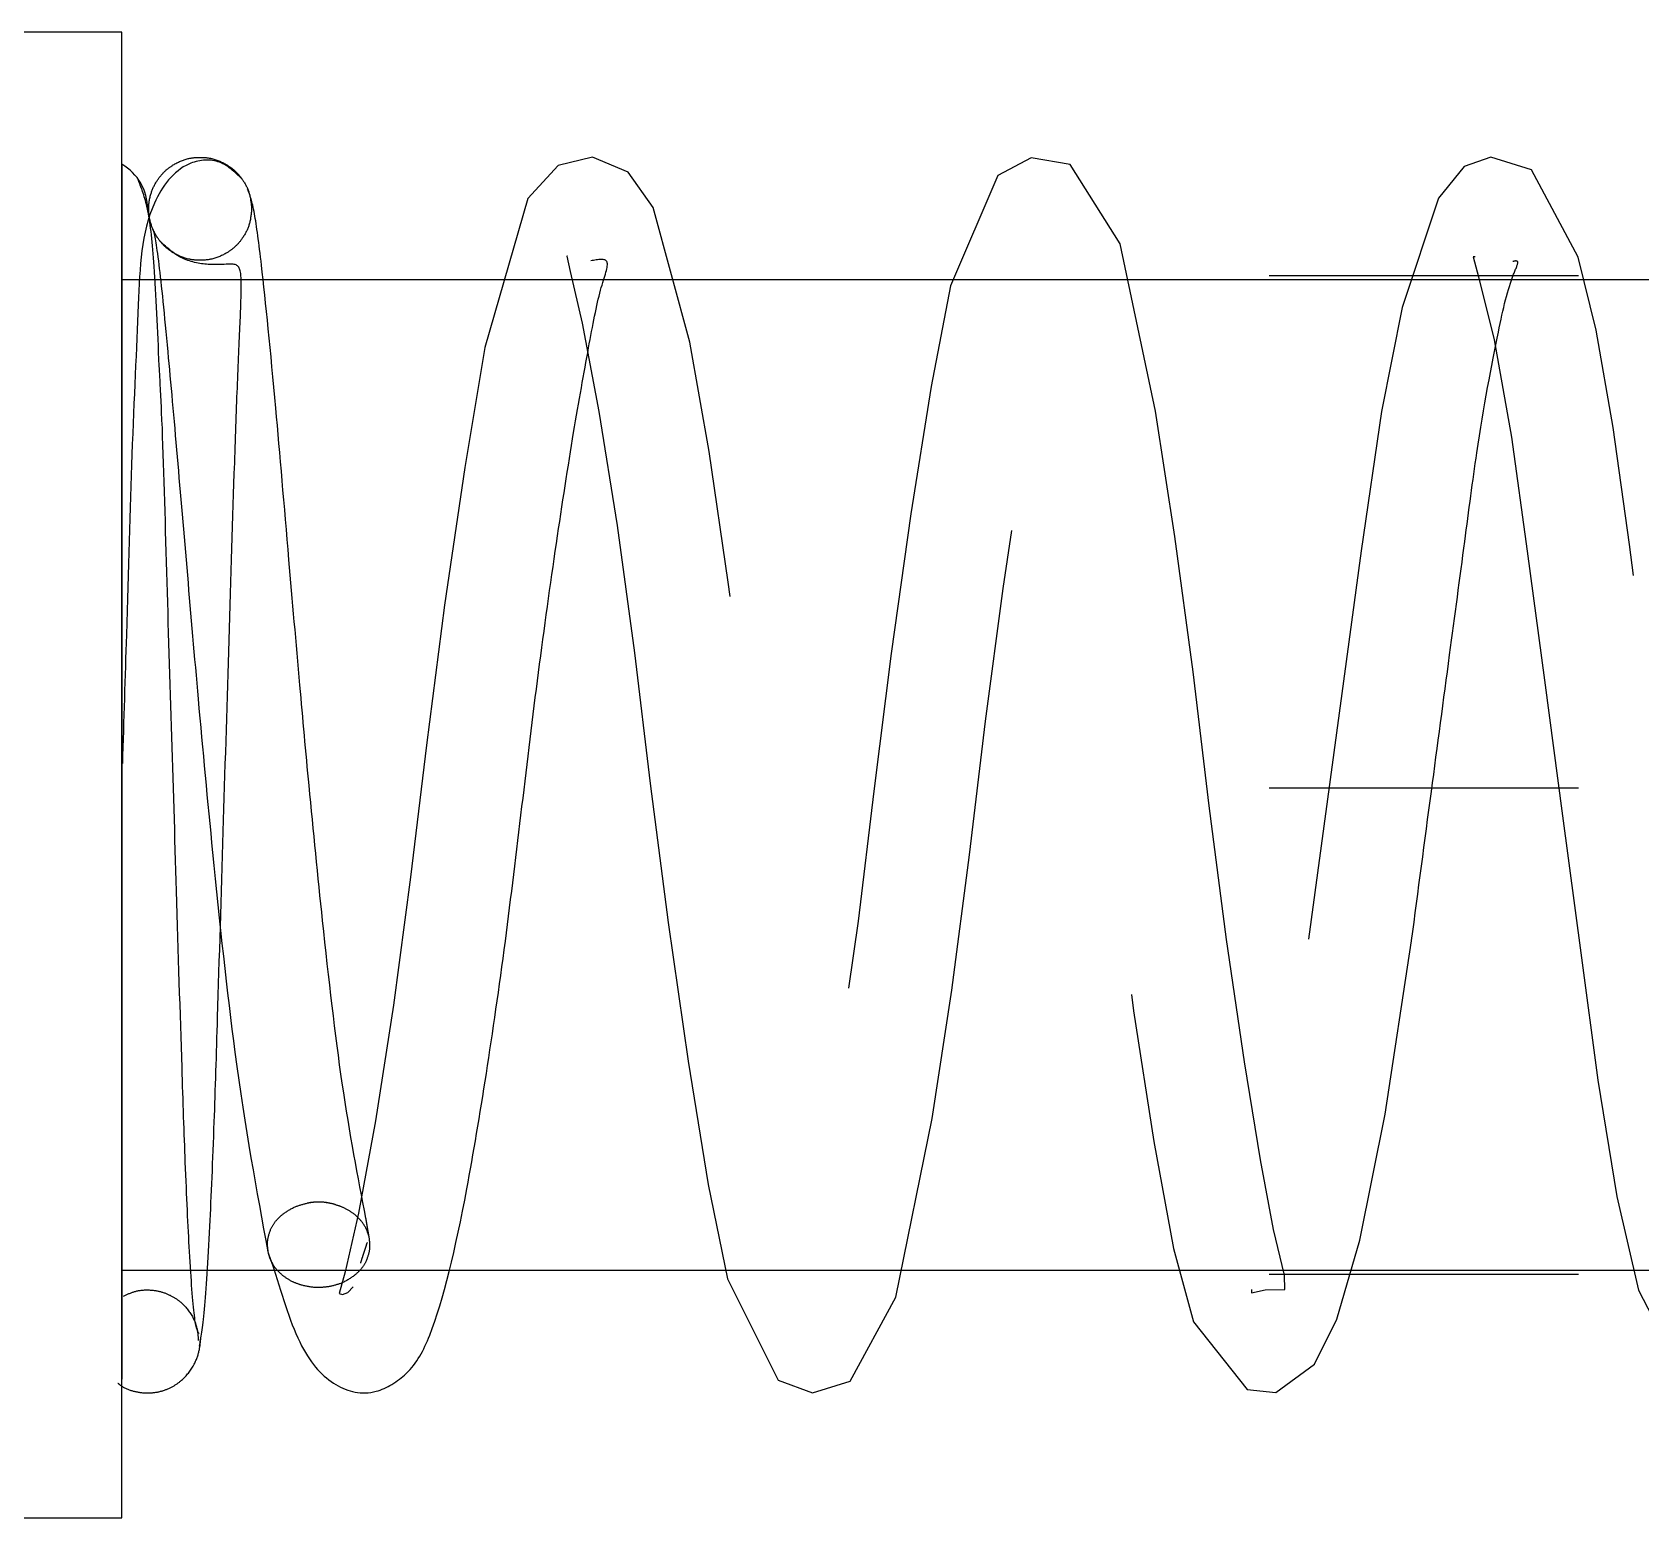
# Paper-space layout '2 DOOR PANEL LAYOUT - A1 Sheet' of a CAD drawing. Extents: x 50 to 825, y 22 to 486.
# Drawn here: x 562.548 to 563.891, y 462.609 to 463.849 of the extents above; entities that cross this region are included whole.
import ezdxf

# ---------------------------------------------------------------- set-up
doc = ezdxf.new("R2010")
doc.units = 0
doc.linetypes.add('HIDDEN', pattern=[0.375, 0.25, -0.125])
doc.layers.add('N-EQPM', color=3, linetype='Continuous', lineweight=25)

psp = doc.layouts.new('2 DOOR PANEL LAYOUT - A1 Sheet')

# ---------------------------------------------------------------- linework, layer by layer
at = {"layer": 'N-EQPM', "linetype": 'HIDDEN', "ltscale": 7}
for p, q in [((562.6229, 463.0066), (562.6229, 463.8488)), ((562.6229, 462.6092), (562.6229, 463.0066))]:
    psp.add_line(p, q, dxfattribs=at)
at = {"layer": 'N-EQPM', "linetype": 'HIDDEN', "ltscale": 7, "flags": 128}
for points in [[(563.5658, 462.7998), (563.5658, 462.7968), (563.5772, 462.7994), (563.5935, 462.7997), (563.5933, 462.8117), (563.5842, 462.8497), (563.5734, 462.9079), (563.5599, 462.9896), (563.5449, 463.0918), (563.5304, 463.2033), (563.517, 463.3151), (563.5019, 463.428), (563.4856, 463.5326), (563.4561, 463.6722), (563.4145, 463.7383), (563.3818, 463.744), (563.3541, 463.7291), (563.3145, 463.6373), (563.2984, 463.5532), (563.2814, 463.4469), (563.265, 463.3303), (563.2506, 463.2156), (563.2374, 463.107), (563.2224, 463.0012), (563.2072, 462.9087), (563.1933, 462.8391), (563.1849, 462.8038), (563.1842, 462.7958), (563.2083, 462.8001), (563.2172, 462.8033), (563.2095, 462.8333), (563.1993, 462.885), (563.1865, 462.9596), (563.1718, 463.0557), (563.157, 463.1653), (563.1434, 463.277), (563.1291, 463.3899), (563.113, 463.4988), (563.0969, 463.5902), (563.0665, 463.7026), (563.0454, 463.7321), (563.0158, 463.7445), (562.9871, 463.7377), (562.9617, 463.7099), (562.926, 463.5856), (562.9091, 463.4855), (562.8923, 463.3708), (562.8771, 463.2538), (562.8639, 463.1437), (562.8496, 463.037), (562.8345, 462.9404), (562.8203, 462.8635), (562.8093, 462.8145), (562.8044, 462.7964), (562.807, 462.7955), (562.8114, 462.7972), (562.8159, 462.8019), (562.8159, 462.8019)], [(564.3553, 462.7976), (564.3562, 462.7982), (564.3527, 462.8085), (564.3414, 462.8499), (564.3285, 462.9149), (564.3155, 463.0013), (564.3015, 463.1064), (564.2859, 463.2231), (564.2702, 463.3411), (564.2557, 463.4496), (564.2422, 463.5426), (564.2135, 463.6721), (564.1973, 463.7108), (564.1658, 463.7406), (564.1327, 463.7423), (564.1106, 463.7279), (564.0738, 463.6438), (564.0562, 463.5606), (564.0413, 463.4632), (564.027, 463.3563), (564.0119, 463.2433), (563.9971, 463.1322), (563.9831, 463.0269), (563.9699, 462.9338), (563.9552, 462.8552), (563.9431, 462.8087), (563.9401, 462.7959), (563.9628, 462.7999), (563.977, 462.7983), (563.9723, 462.8154), (563.962, 462.8553), (563.9504, 462.9146), (563.9386, 462.9919), (563.9258, 463.0873), (563.9112, 463.1967), (563.8959, 463.3113), (563.8813, 463.4212), (563.8678, 463.5189), (563.8534, 463.6001), (563.8386, 463.6611), (563.7995, 463.7339), (563.7657, 463.7445), (563.7433, 463.7368), (563.7218, 463.7104), (563.6915, 463.619), (563.6743, 463.5322), (563.6573, 463.416), (563.6367, 463.2643), (563.6135, 463.0919), (563.6135, 463.0919)], [(562.995, 463.6618), (562.9944, 463.6619), (562.9971, 463.649), (563.007, 463.6059), (563.0211, 463.5322), (563.0363, 463.4373), (563.0509, 463.3309), (563.064, 463.2219), (563.0788, 463.1059), (563.0955, 462.9902), (563.1124, 462.8872), (563.1283, 462.8086), (563.1706, 462.7241), (563.1993, 462.7134), (563.2308, 462.7231), (563.269, 462.7934), (563.2993, 462.9424), (563.3156, 463.0494), (563.3303, 463.1624), (563.3437, 463.2739), (563.3584, 463.3846), (563.3732, 463.4837), (563.3863, 463.5617), (563.3968, 463.6165), (563.4055, 463.6512), (563.385, 463.6591), (563.3731, 463.6578), (563.3799, 463.6298), (563.3933, 463.5654), (563.4087, 463.4755), (563.4239, 463.3705), (563.4374, 463.2619), (563.4513, 463.149), (563.4674, 463.0322), (563.4844, 462.9232), (563.5008, 462.834), (563.5174, 462.7726), (563.5623, 462.7164), (563.5861, 462.7139), (563.6184, 462.7375), (563.6369, 462.7749), (563.6562, 462.8408), (563.6775, 462.9459), (563.6994, 463.0907), (563.6994, 463.0907)], [(563.7524, 463.6613), (563.7508, 463.6615), (563.7553, 463.6448), (563.7684, 463.5921), (563.7829, 463.5108), (563.796, 463.4158), (563.8104, 463.3082), (563.8255, 463.195), (563.8407, 463.0806), (563.855, 462.9743), (563.8708, 462.8774), (563.8888, 462.7991), (563.9273, 462.7248), (563.9531, 462.7136), (563.9885, 462.7242), (564.0286, 462.8002), (564.0435, 462.8627), (564.0579, 462.9459), (564.0716, 463.0459), (564.0866, 463.1584), (564.1021, 463.2746), (564.1167, 463.3843), (564.1294, 463.4786), (564.1414, 463.5544), (564.1529, 463.6107), (564.1629, 463.6473), (564.1662, 463.6574), (564.1662, 463.6574)]]:
    psp.add_lwpolyline(points, dxfattribs=at)
at = {"layer": 'N-EQPM', "linetype": 'HIDDEN', "ltscale": 7}
for centre, radius, start, end in [((562.6015, 463.7014), 0.0429, 0.0068, 60.0245), ((562.7871, 462.8212), 0.0514, 74.5044, 100.7071)]:
    psp.add_arc(centre, radius, start, end, dxfattribs=at)
for points in [[(562.6229, 463.8488), (562.0692, 463.8488)], [(562.6373, 463.7236), (562.6365, 463.7262)], [(563.8387, 463.6455), (563.5805, 463.6455)], [(564.2757, 463.6422), (562.6229, 463.6422)], [(563.8387, 463.2181), (563.5805, 463.2181)], [(562.8294, 462.843), (562.8266, 462.8592)], [(562.8222, 462.8217), (562.8278, 462.8389)], [(562.7449, 462.8304), (562.7498, 462.8169)], [(562.6229, 462.8158), (564.2757, 462.8158)], [(563.5805, 462.8125), (563.8387, 462.8125)], [(562.0692, 462.6092), (562.6229, 462.6092)]]:
    psp.add_open_spline(points, degree=1, dxfattribs=at)
for points, knots in [([(562.6229, 463.7386), (562.6229, 463.7365), (562.6229, 463.7304), (562.6229, 463.693), (562.6229, 463.6397), (562.6229, 463.5945), (562.6229, 463.5086), (562.6229, 463.4049), (562.6229, 463.2654), (562.6229, 463.1198), (562.6229, 462.9848), (562.6229, 462.8691), (562.6229, 462.779), (562.6229, 462.7215), (562.6229, 462.725), (562.6229, 462.7262)], [0, 0, 0, 0, 0.054428, 0.162016, 0.188552, 0.241761, 0.294971, 0.40253, 0.456124, 0.564452, 0.672777, 0.726431, 0.834246, 0.94198, 1, 1, 1, 1]), ([(562.7233, 463.7262), (562.7171, 463.7322), (562.7048, 463.7441), (562.6715, 463.7407), (562.6395, 463.6972), (562.6369, 463.6217), (562.6311, 463.5041), (562.6273, 463.3662), (562.6245, 463.2747), (562.6233, 463.2386)], [0, 0, 0, 0, 0.067244, 0.13196, 0.241293, 0.434723, 0.653245, 0.862937, 1, 1, 1, 1]), ([(562.7312, 463.7014), (562.7308, 463.7058), (562.7301, 463.7141), (562.7248, 463.7247), (562.7182, 463.7327), (562.7095, 463.7392), (562.6994, 463.7436), (562.6882, 463.7447), (562.677, 463.7436), (562.6669, 463.7392), (562.6582, 463.7327), (562.6516, 463.7247), (562.6466, 463.7141), (562.6446, 463.7014), (562.6466, 463.6888), (562.6516, 463.6781), (562.6582, 463.6701), (562.6669, 463.6636), (562.677, 463.6592), (562.6882, 463.6582), (562.6994, 463.6592), (562.7095, 463.6636), (562.7182, 463.6701), (562.7248, 463.6781), (562.7301, 463.6888), (562.7308, 463.6971), (562.7312, 463.7014)], [0, 0, 0, 0, 0.048425, 0.092132, 0.129987, 0.162524, 0.213058, 0.25, 0.286942, 0.337476, 0.370013, 0.407868, 0.451575, 0.5, 0.548425, 0.592132, 0.629987, 0.662524, 0.713058, 0.75, 0.786942, 0.837476, 0.870013, 0.907868, 0.951575, 1, 1, 1, 1]), ([(562.6541, 463.5703), (562.6528, 463.6001), (562.6503, 463.6555), (562.6453, 463.7032), (562.6399, 463.7169), (562.6373, 463.7236)], [0, 0, 0, 0, 0.371339, 0.690781, 1, 1, 1, 1]), ([(562.8266, 462.8592), (562.8199, 462.894), (562.8069, 462.9609), (562.7915, 463.0949), (562.78, 463.2099), (562.7707, 463.3123), (562.7612, 463.4221), (562.7502, 463.551), (562.7407, 463.6471), (562.7333, 463.7036), (562.7298, 463.7129), (562.7279, 463.7178)], [0, 0, 0, 0, 0.138587, 0.266884, 0.364435, 0.436096, 0.52852, 0.652808, 0.809461, 0.900847, 1, 1, 1, 1]), ([(562.6487, 463.6846), (562.6501, 463.6792), (562.6526, 463.6693), (562.6605, 463.5919), (562.6687, 463.4989), (562.6773, 463.3988), (562.687, 463.2859), (562.6999, 463.1483), (562.7184, 462.9742), (562.7353, 462.8824), (562.7447, 462.8311)], [0, 0, 0, 0, 0.145399, 0.266407, 0.366911, 0.46195, 0.552556, 0.661473, 0.810467, 1, 1, 1, 1]), ([(562.6876, 462.7525), (562.689, 462.7594), (562.6918, 462.7728), (562.6962, 462.8443), (562.6999, 462.9314), (562.7033, 463.0421), (562.7074, 463.1776), (562.7123, 463.3372), (562.7161, 463.4618), (562.7191, 463.55), (562.7216, 463.6044), (562.723, 463.6404), (562.7216, 463.6582), (562.7049, 463.6533), (562.6729, 463.6576), (562.6608, 463.6688), (562.6545, 463.6747)], [0, 0, 0, 0, 0.102836, 0.197686, 0.280233, 0.348944, 0.457166, 0.558354, 0.666908, 0.724479, 0.781561, 0.834504, 0.882475, 0.934056, 0.965422, 1, 1, 1, 1]), ([(562.7498, 462.8169), (562.757, 462.7932), (562.7711, 462.7474), (562.7997, 462.7174), (562.8313, 462.7094), (562.8653, 462.7304), (562.8869, 462.7722), (562.9071, 462.8577), (562.9271, 462.9771), (562.943, 463.087), (562.9568, 463.202), (562.9705, 463.3159), (562.9855, 463.423), (562.9998, 463.5155), (563.0125, 463.5862), (563.0222, 463.6375), (563.0327, 463.6616), (563.0205, 463.6592), (563.0144, 463.658)], [0, 0, 0, 0, 0.061825, 0.12011, 0.174949, 0.215064, 0.267889, 0.387324, 0.456615, 0.525443, 0.590515, 0.654725, 0.71983, 0.782628, 0.840987, 0.894544, 0.947175, 1, 1, 1, 1]), ([(563.6994, 463.0908), (563.7049, 463.1321), (563.7154, 463.2111), (563.7307, 463.3256), (563.7435, 463.421), (563.7558, 463.5161), (563.7708, 463.5955), (563.7809, 463.6403), (563.7901, 463.6589), (563.7857, 463.6579), (563.7838, 463.6574)], [0, 0, 0, 0, 0.169091, 0.323226, 0.458344, 0.574488, 0.769502, 0.907982, 0.959681, 1, 1, 1, 1]), ([(562.6873, 462.7628), (562.6861, 462.7648), (562.6836, 462.7687), (562.6795, 462.8242), (562.676, 462.8984), (562.6726, 462.9986), (562.6688, 463.1237), (562.6643, 463.2716), (562.66, 463.4093), (562.6572, 463.5151), (562.6548, 463.558), (562.6541, 463.5703)], [0, 0, 0, 0, 0.126676, 0.244811, 0.349054, 0.436966, 0.576313, 0.697176, 0.821177, 0.948738, 1, 1, 1, 1]), ([(562.6229, 463.2243), (562.6229, 463.2244), (562.6229, 463.2246), (562.6229, 463.2247), (562.6229, 463.2247), (562.6229, 463.2245), (562.6229, 463.2239), (562.6229, 463.2206), (562.6229, 463.2062), (562.6229, 463.1481), (562.6229, 463.0858), (562.6229, 463.0451), (562.6229, 463.0418)], [0, 0, 0, 0, 0.001511, 0.004563, 0.006868, 0.009166, 0.013088, 0.02352, 0.0674, 0.241045, 0.938646, 1, 1, 1, 1]), ([(562.7571, 462.8625), (562.7604, 462.8647), (562.7665, 462.869), (562.7741, 462.8709), (562.7775, 462.8717)], [0, 0, 0, 0, 0.54104, 1, 1, 1, 1]), ([(562.8008, 462.8707), (562.7977, 462.8714), (562.7922, 462.8727), (562.7842, 462.8728), (562.7796, 462.872), (562.7775, 462.8717)], [0, 0, 0, 0, 0.405852, 0.733412, 1, 1, 1, 1]), ([(562.8008, 462.8707), (562.8036, 462.8698), (562.8095, 462.8679), (562.8143, 462.8644), (562.8169, 462.8626)], [0, 0, 0, 0, 0.468798, 1, 1, 1, 1]), ([(562.7468, 462.8494), (562.7481, 462.8519), (562.7507, 462.8567), (562.755, 462.8606), (562.7571, 462.8625)], [0, 0, 0, 0, 0.516437, 1, 1, 1, 1]), ([(562.8288, 462.8454), (562.8275, 462.8488), (562.825, 462.8552), (562.8195, 462.8602), (562.8169, 462.8626)], [0, 0, 0, 0, 0.525178, 1, 1, 1, 1]), ([(562.7468, 462.8494), (562.7457, 462.8462), (562.7434, 462.8396), (562.7446, 462.8328), (562.7452, 462.8292)], [0, 0, 0, 0, 0.47451, 1, 1, 1, 1]), ([(562.8274, 462.8246), (562.8285, 462.8276), (562.8307, 462.834), (562.8297, 462.8407), (562.8292, 462.8442)], [0, 0, 0, 0, 0.474973, 1, 1, 1, 1]), ([(562.8292, 462.8442), (562.8291, 462.8444), (562.829, 462.8448), (562.8289, 462.8452), (562.8288, 462.8454)], [0, 0, 0, 0, 0.575461, 1, 1, 1, 1]), ([(562.7452, 462.8292), (562.7452, 462.8291), (562.7452, 462.829), (562.7452, 462.8289), (562.7452, 462.8289)], [0, 0, 0, 0, 0.530404, 1, 1, 1, 1]), ([(562.7452, 462.8289), (562.7466, 462.8254), (562.7491, 462.8189), (562.7546, 462.8137), (562.7573, 462.8113)], [0, 0, 0, 0, 0.525506, 1, 1, 1, 1]), ([(562.8274, 462.8246), (562.8261, 462.8221), (562.8235, 462.8172), (562.8192, 462.8133), (562.8171, 462.8115)], [0, 0, 0, 0, 0.516436, 1, 1, 1, 1]), ([(562.6242, 462.7942), (562.6273, 462.7956), (562.6336, 462.7986), (562.6443, 462.7998), (562.655, 462.7984), (562.6644, 462.7947), (562.6741, 462.7881), (562.6819, 462.7783), (562.6862, 462.7668), (562.6865, 462.76), (562.6866, 462.7571)], [0, 0, 0, 0, 0.114191, 0.237063, 0.355906, 0.467916, 0.571209, 0.748355, 0.8894, 1, 1, 1, 1]), ([(562.7734, 462.8032), (562.7706, 462.8041), (562.7647, 462.806), (562.7598, 462.8095), (562.7573, 462.8113)], [0, 0, 0, 0, 0.468799, 1, 1, 1, 1]), ([(562.7967, 462.8022), (562.7929, 462.8017), (562.785, 462.8007), (562.7774, 462.8023), (562.7734, 462.8032)], [0, 0, 0, 0, 0.482041, 1, 1, 1, 1]), ([(562.8171, 462.8115), (562.8138, 462.8092), (562.8077, 462.8049), (562.8001, 462.8031), (562.7967, 462.8022)], [0, 0, 0, 0, 0.54104, 1, 1, 1, 1]), ([(562.6195, 462.7216), (562.6206, 462.7207), (562.6246, 462.7175), (562.6331, 462.7144), (562.6443, 462.7129), (562.6552, 462.7143), (562.6649, 462.7181), (562.675, 462.7252), (562.6834, 462.7359), (562.6879, 462.7487), (562.6885, 462.7559), (562.6888, 462.7593)], [0, 0, 0, 0, 0.039534, 0.146389, 0.25429, 0.360096, 0.461202, 0.555981, 0.724654, 0.870161, 1, 1, 1, 1])]:
    psp.add_open_spline(points, degree=3, knots=knots, dxfattribs=at)

doc.saveas('drawing.dxf')
